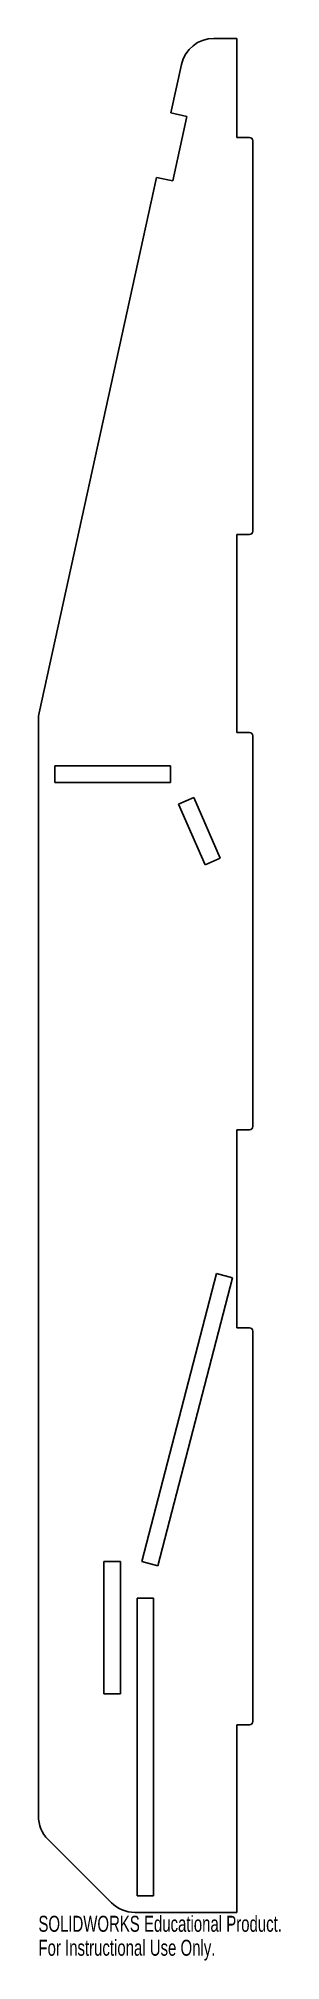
# Model space of a CAD drawing. Header units: millimetres. Extents: x 20 to 93, y 19 to 600.
import ezdxf

# ---------------------------------------------------------------- set-up
doc = ezdxf.new("R2010")
doc.units = ezdxf.units.MM
doc.styles.add('SLDTEXTSTYLE0', font='TXT', dxfattribs={"width": 0.7})

msp = doc.modelspace()

# ---------------------------------------------------------------- linework, layer by layer
at = {"color": 7, "linetype": 'Continuous', "lineweight": 25}
for p, q in [((80, 600), (73.04, 600)), ((80, 570.05), (80, 600)), ((60.06, 577.49), (63.28, 592.14)), ((64.94, 576.42), (60.06, 577.49)), ((60.65, 556.89), (64.94, 576.42)), ((83.9, 570.05), (80, 570.05)), ((84.9, 450.95), (84.9, 569.05)), ((20.23, 396.06), (55.77, 557.96)), ((55.77, 557.96), (60.65, 556.89)), ((80, 449.95), (83.9, 449.95)), ((80, 390.05), (80, 449.95)), ((20, 393.92), (20, 62.36)), ((83.9, 390.05), (80, 390.05)), ((84.9, 270.95), (84.9, 389.05)), ((60, 380), (25, 380)), ((25, 380), (25, 375)), ((60, 375), (60, 380)), ((25, 375), (60, 375)), ((67, 370.42), (62.42, 368.42)), ((62.42, 368.42), (70.42, 350.09)), ((75, 352.09), (67, 370.42)), ((70.42, 350.09), (75, 352.09)), ((80, 269.95), (83.9, 269.95)), ((80, 210.05), (80, 269.95)), ((73.9, 226.42), (51.26, 139.31)), ((56.1, 138.06), (78.74, 225.16)), ((78.74, 225.16), (73.9, 226.42)), ((83.9, 210.05), (80, 210.05)), ((84.9, 90.95), (84.9, 209.05)), ((44.84, 139.31), (39.84, 139.31)), ((39.84, 139.31), (39.84, 99.31)), ((44.84, 99.31), (44.84, 139.31)), ((51.26, 139.31), (56.1, 138.06)), ((54.84, 128.22), (49.84, 128.22)), ((49.84, 128.22), (49.84, 38.22)), ((54.84, 38.22), (54.84, 128.22)), ((39.84, 99.31), (44.84, 99.31)), ((80, 89.95), (83.9, 89.95)), ((80, 33.22), (80, 89.95)), ((42.07, 36.15), (22.93, 55.29)), ((49.84, 38.22), (54.84, 38.22)), ((49.14, 33.22), (80, 33.22))]:
    msp.add_line(p, q, dxfattribs=at)
for centre, radius, start, end in [((73.04, 590), 10, 90, 167.61924), ((83.9, 569.05), 1, 0, 90), ((83.9, 450.95), 1, 270, 0), ((30, 393.92), 10, 167.61924, 180), ((83.9, 389.05), 1, 0, 90), ((83.9, 270.95), 1, 270, 0), ((83.9, 209.05), 1, 0, 90), ((83.9, 90.95), 1, 270, 0), ((30, 62.36), 10, 180, 225), ((49.14, 43.22), 10, 225, 270)]:
    msp.add_arc(centre, radius, start, end, dxfattribs=at)

# ---------------------------------------------------------------- texts
at = {"color": 7, "linetype": 'Continuous', "char_height": 4.8336, "attachment_point": 1, "style": 'SLDTEXTSTYLE0'}
for s, insert in [('SOLIDWORKS Educational Product.', (20, 32.2)), ('For Instructional Use Only.', (20, 24.95))]:
    msp.add_mtext(s, dxfattribs=dict(at, insert=insert))

doc.saveas('drawing.dxf')
